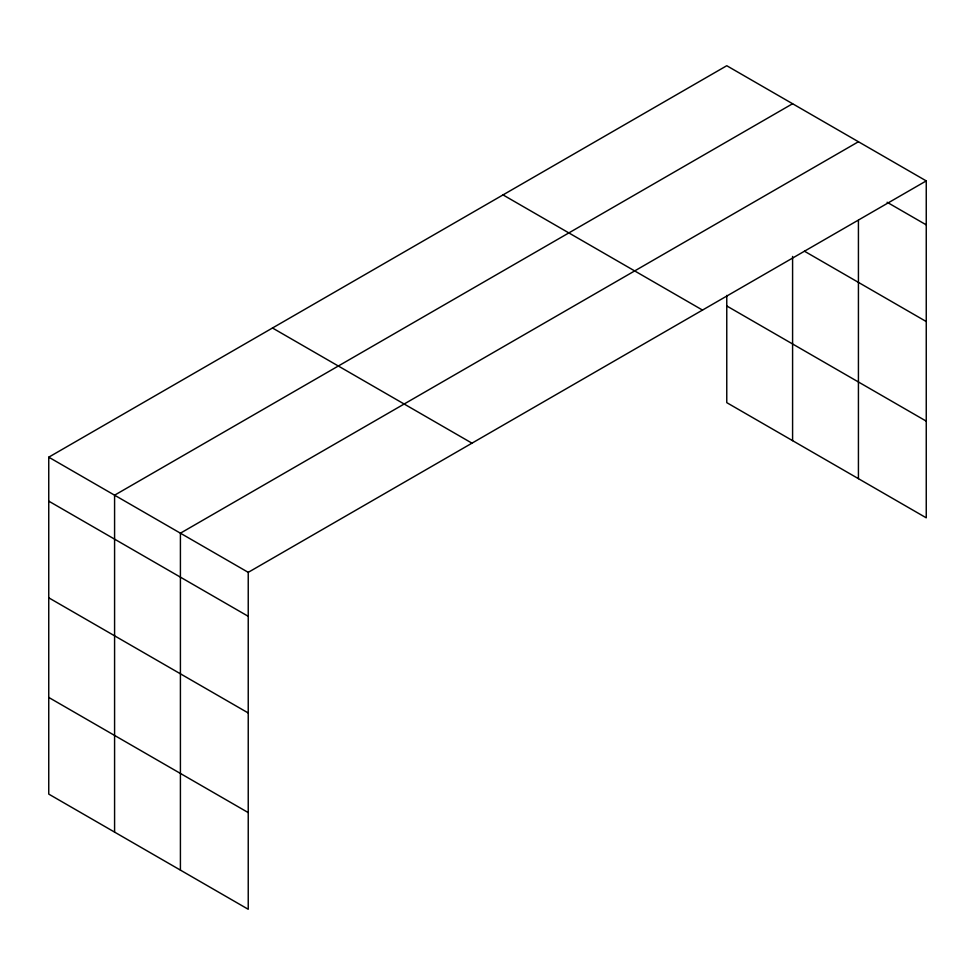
<?xml version="1.0" encoding="UTF-8"?>
<svg xmlns="http://www.w3.org/2000/svg" width="975" height="975" viewBox="0 0 975 975"><rect width="100%" height="100%" fill="white"/><g stroke="black" fill="none" stroke-linecap="round" stroke-linejoin="round"><path stroke-width="1.46" d="M48.75 457.178L248.235 572.349L248.235 909.273L48.75 794.101L48.75 457.178L726.765 65.727L926.25 180.899L926.25 517.822L726.765 402.651L726.765 295.413M792.59 103.74L114.587 495.19L114.587 832.102M858.427 141.741L180.412 533.191L180.412 870.114M248.235 572.349L926.25 180.899M887.116 202.264L926.25 224.859M804.448 251.209L926.25 321.543M726.765 305.967L926.25 421.139M503.015 194.902L702.512 310.087M272.488 328.002L471.985 443.174M48.75 501.138L248.235 616.31M48.75 597.809L248.235 712.981M48.75 697.418L248.235 812.589M858.427 220.447L858.427 478.664M792.59 256.449L792.59 440.651"/></g></svg>
